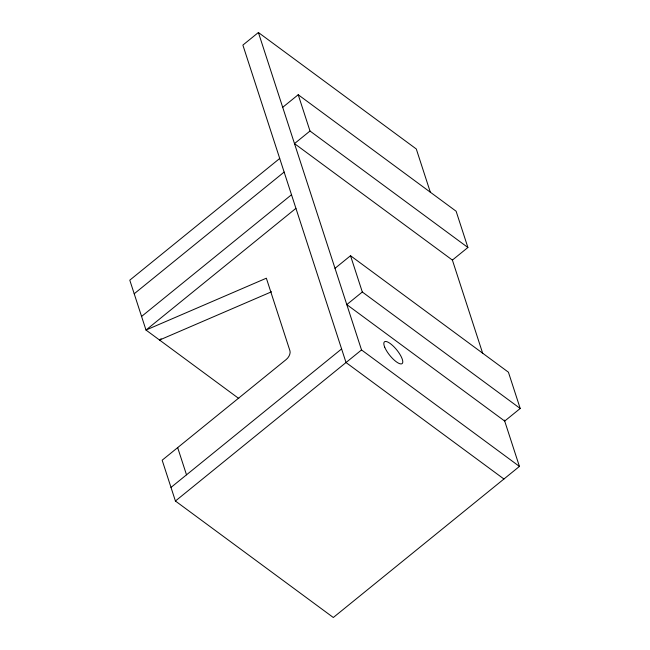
<?xml version="1.0" encoding="UTF-8"?>
<svg xmlns="http://www.w3.org/2000/svg" width="650" height="650" viewBox="0 0 650 650"><rect width="100%" height="100%" fill="white"/><g stroke="black" fill="none" stroke-linecap="round" stroke-linejoin="round"><path stroke-width="0.97" d="M430.398 192.4L416.293 148.98L258.391 32.5L242.881 45.094L346.027 362.537L503.929 479.009M282.701 107.323L298.212 94.737L456.113 211.217L467.902 247.496L452.392 260.081L294.491 143.609L310.001 131.016L298.212 94.737M279.719 158.462L129.789 280.166L145.998 330.046L238.786 398.491M134.209 293.767L284.139 172.071M141.578 316.444L291.509 194.74M295.929 208.349L145.998 330.046L266.354 278.2L289.933 350.756A7.02 4.225 -53.6 0 1 286.236 359.491L162.159 460.208L175.419 501.02L333.32 617.5L519.431 466.424L504.384 420.111M161.111 338.756L159.534 340.031L271.554 291.769M335.01 268.32L350.521 255.726L508.422 372.206L520.211 408.484L504.701 421.07L346.799 304.598L362.31 292.004L350.521 255.726M170.999 487.419L341.608 348.928M175.419 501.02L361.53 349.944L258.391 32.5M310.001 131.016L467.902 247.496M362.31 292.004L520.211 408.484M361.53 349.944L519.431 466.424M452.343 259.935L482.755 353.535M177.669 447.614L186.509 474.825M384.678 347.124A14.04 4.436 50.9 0 0 401.05 363.935A14.04 4.436 50.9 0 0 394.168 347.002A14.04 4.436 50.9 0 0 384.678 347.124"/></g></svg>
